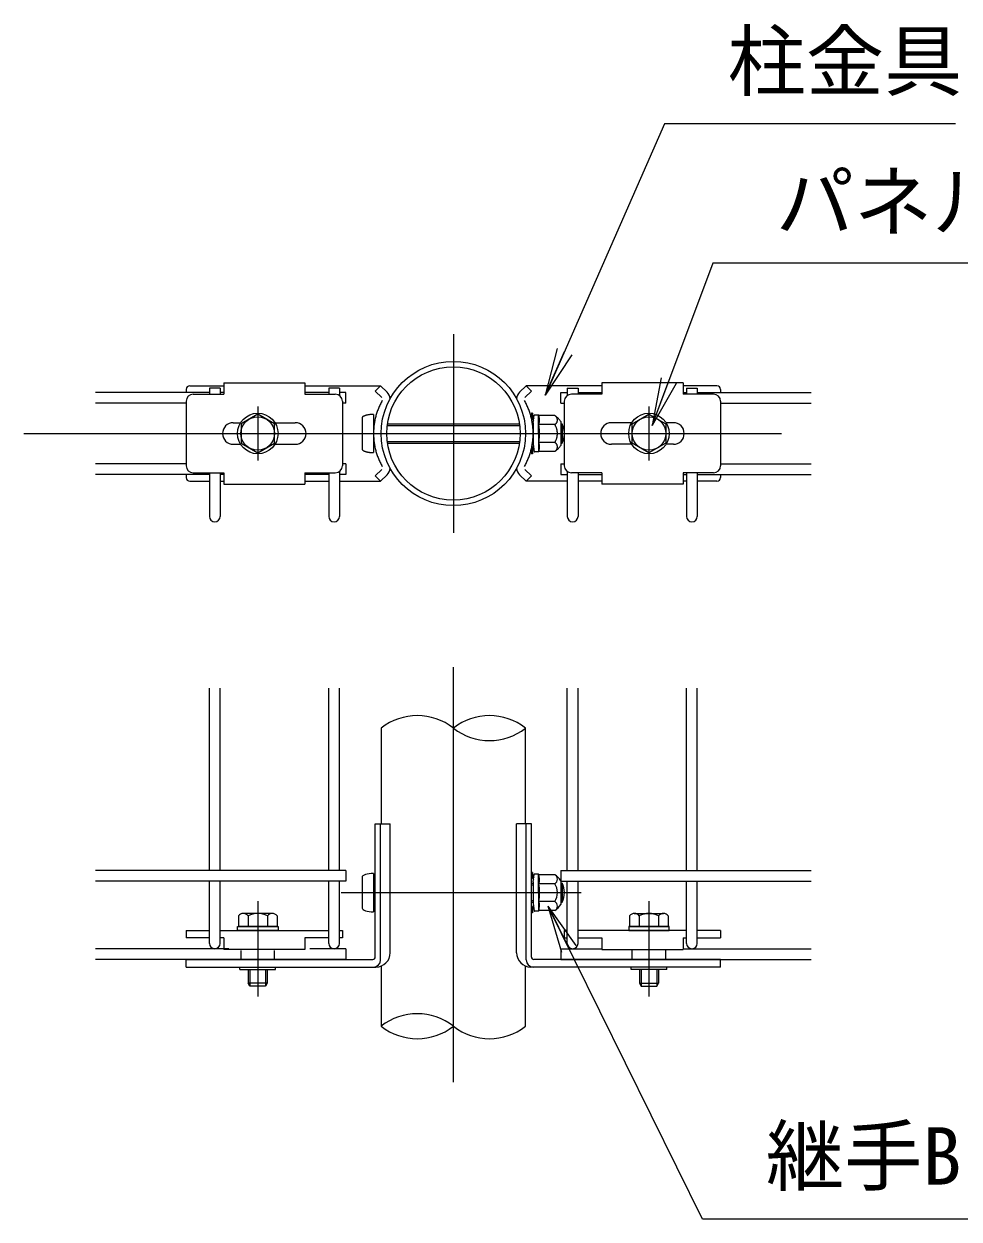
# Model space of a CAD drawing. Units: millimetres, scale not verified. Extents: x -8400 to 8400, y -5940 to 5940.
# Drawn here: x 5376 to 6944, y 752 to 2756 of the extents above; entities that cross this region are included whole.
import ezdxf
from ezdxf.enums import TextEntityAlignment as Align

# ---------------------------------------------------------------- set-up
doc = ezdxf.new("R2010")
doc.units = ezdxf.units.MM
doc.header["$LTSCALE"] = 40
doc.linetypes.add('DASHED', pattern=[7.5, 6, -1.5])
doc.linetypes.add('USER1', pattern=[50.8, 31.75, -6.35, 6.35, -6.35])
for name, color, linetype, lineweight in [('0-1_D-STR1', 1, 'Continuous', 18), ('0-2_D-BMK', 2, 'USER1', 13), ('0-3_D-STR3', 3, 'Continuous', 13), ('0-4_D-STR-DIM', 7, 'Continuous', 9), ('0-5_D-STR-TXT', 7, 'Continuous', 9), ('0-6_0', 7, 'Continuous', 9), ('0-7_D-STR2', 7, 'Continuous', 9)]:
    doc.layers.add(name, color=color, linetype=linetype, lineweight=lineweight)
doc.styles.add('ＭＳ ゴシック', font='')
doc.styles.get('ＭＳ ゴシック').set_extended_font_data('MS Gothic')

# ---------------------------------------------------------------- blocks, each defined once
blk = doc.blocks.new('_Open')
at = {"layer": '0-6_0'}
blk.add_line((-40, 6.67), (0, 0), dxfattribs=at)
blk.add_lwpolyline([(-40, -6.67), (0, 0), (-40, 0)], dxfattribs=at)

msp = doc.modelspace()

# ---------------------------------------------------------------- linework, layer by layer
at = {"layer": '0-1_D-STR1'}
for p, q in [((5975.17, 1575.04), (5975.17, 1414.24)), ((6217.17, 1414.24), (6217.17, 1575.04)), ((5975.17, 1175.61), (5975.17, 1075.04)), ((6217.17, 1075.04), (6217.17, 1175.61))]:
    msp.add_line(p, q, dxfattribs=at)
for radius in [121, 111.8]:
    msp.add_circle((6096.17, 2069.04), radius, dxfattribs=at)
at = {"layer": '0-2_D-BMK'}
for p, q in [((6096.17, 2235.7), (6096.17, 1902.37)), ((5768.2, 2114.54), (5768.2, 2023.54)), ((6424.13, 2114.54), (6424.13, 2023.54)), ((5376.17, 2069.04), (6816.17, 2069.04)), ((5376.17, 2069.04), (6816.17, 2069.04)), ((6096.17, 981.07), (6096.17, 1677.28)), ((5768.2, 1285.04), (5768.2, 1125.04)), ((5907.98, 1299.04), (6310.48, 1299.04)), ((6424.13, 1285.04), (6424.13, 1125.04))]:
    msp.add_line(p, q, dxfattribs=at)
at = {"layer": '0-3_D-STR3'}
for p, q in [((5654.2, 2149.04), (5711.13, 2149.04)), ((5711.13, 2154.04), (5711.13, 2135.04)), ((5711.13, 2154.04), (5847.13, 2154.04)), ((5847.13, 2154.04), (5847.13, 2135.04)), ((5847.13, 2149.04), (5974.2, 2149.04)), ((5974.2, 2149.04), (5985.12, 2138.43)), ((6218.13, 2149.04), (6207.21, 2138.43)), ((6345.2, 2149.04), (6218.13, 2149.04)), ((6345.2, 2154.04), (6345.2, 2135.04)), ((6481.2, 2154.04), (6345.2, 2154.04)), ((6481.2, 2154.04), (6481.2, 2135.04)), ((6538.13, 2149.04), (6481.2, 2149.04)), ((5648.2, 2143.04), (5648.2, 2138.04)), ((5660.13, 2135.04), (5711.13, 2135.04)), ((5847.13, 2135.04), (5898.13, 2135.04)), ((6345.2, 2135.04), (6294.2, 2135.04)), ((6532.2, 2135.04), (6481.2, 2135.04)), ((6544.13, 2143.04), (6544.13, 2138.04)), ((5648.13, 2123.04), (5648.13, 2015.04)), ((5910.13, 2123.04), (5910.13, 2015.04)), ((6282.2, 2123.04), (6282.2, 2015.04)), ((6544.2, 2123.04), (6544.2, 2015.04)), ((5727.13, 2087.04), (5739.35, 2087.04)), ((5797.04, 2087.04), (5831.13, 2087.04)), ((5985.52, 2085.04), (6206.81, 2085.04)), ((6395.29, 2087.04), (6361.2, 2087.04)), ((6465.2, 2087.04), (6452.98, 2087.04)), ((5985.16, 2082.33), (6207.17, 2082.33)), ((5727.13, 2051.04), (5739.35, 2051.04)), ((5797.04, 2051.04), (5831.13, 2051.04)), ((5985.16, 2055.74), (6207.17, 2055.74)), ((5985.52, 2053.04), (6206.81, 2053.04)), ((6395.29, 2051.04), (6361.2, 2051.04)), ((6465.2, 2051.04), (6452.98, 2051.04)), ((5648.2, 2000.04), (5648.2, 1995.04)), ((5654.2, 1989.04), (5687.17, 1989.04)), ((5660.13, 2003.04), (5711.13, 2003.04)), ((5705.17, 1989.04), (5711.13, 1989.04)), ((5711.13, 2003.04), (5711.13, 1984.04)), ((5847.13, 2003.04), (5847.13, 1984.04)), ((5847.13, 2003.04), (5898.13, 2003.04)), ((5847.13, 1989.04), (5887.17, 1989.04)), ((5905.17, 1989.04), (5974.2, 1989.04)), ((5974.2, 1989.04), (5985.12, 1999.65)), ((6218.13, 1989.04), (6207.21, 1999.65)), ((6287.17, 1989.04), (6218.13, 1989.04)), ((6345.2, 2003.04), (6294.2, 2003.04)), ((6345.2, 1989.04), (6305.17, 1989.04)), ((6345.2, 2003.04), (6345.2, 1984.04)), ((6532.2, 2003.04), (6481.2, 2003.04)), ((6481.2, 2003.04), (6481.2, 1984.04)), ((6487.17, 1989.04), (6481.2, 1989.04)), ((6538.13, 1989.04), (6505.17, 1989.04)), ((6544.13, 2000.04), (6544.13, 1995.04)), ((5711.13, 1984.04), (5847.13, 1984.04)), ((6481.2, 1984.04), (6345.2, 1984.04)), ((5965.34, 1414.24), (5990.2, 1414.24)), ((5965.34, 1191.04), (5965.34, 1414.24)), ((5974.2, 1186.24), (5974.2, 1414.24)), ((5990.2, 1198.24), (5990.2, 1414.24)), ((6202.13, 1198.24), (6202.13, 1414.24)), ((6226.99, 1414.24), (6202.13, 1414.24)), ((6218.13, 1186.24), (6218.13, 1414.24)), ((6226.99, 1191.04), (6226.99, 1414.24)), ((5943.17, 1325.04), (5943.17, 1273.04)), ((5962.37, 1331.04), (5962.37, 1267.04)), ((6226.99, 1333.04), (6226.99, 1327.28)), ((6228.99, 1333.04), (6226.99, 1333.04)), ((6227.73, 1324.95), (6230.62, 1320.92)), ((6228.99, 1333.04), (6228.99, 1327.28)), ((6229.36, 1326.12), (6231.02, 1323.79)), ((6230.19, 1317.04), (6231.74, 1329.69)), ((6238.81, 1330.04), (6232.14, 1330.04)), ((6238.98, 1299.04), (6238.98, 1329.94)), ((6239.38, 1329.06), (6239.2, 1329.74)), ((6266.17, 1329.06), (6239.38, 1329.06)), ((6226.99, 1315.04), (6230.19, 1315.04)), ((6226.99, 1312.33), (6230.19, 1312.33)), ((6230.19, 1317.04), (6230.19, 1281.04)), ((6266.17, 1314.05), (6238.98, 1314.05)), ((6276.19, 1319.04), (6276.19, 1279.04)), ((6276.19, 1315.04), (6278.37, 1315.04)), ((6276.19, 1312.33), (6279.66, 1312.33)), ((6278.37, 1315.04), (6278.37, 1283.04)), ((6226.99, 1285.74), (6230.19, 1285.74)), ((6226.99, 1283.04), (6230.19, 1283.04)), ((6238.98, 1299.04), (6238.98, 1268.14)), ((6266.17, 1284.03), (6238.98, 1284.03)), ((6276.19, 1285.74), (6279.66, 1285.74)), ((6276.19, 1283.04), (6278.37, 1283.04)), ((5793.13, 1264.24), (5743.75, 1264.24)), ((6226.99, 1270.8), (6226.99, 1265.04)), ((6227.73, 1273.12), (6230.62, 1277.16)), ((6229.36, 1271.96), (6231.02, 1274.28)), ((6230.19, 1281.04), (6231.74, 1268.39)), ((6238.72, 1268.04), (6232.14, 1268.04)), ((6266.17, 1269.01), (6239.38, 1269.01)), ((6399.2, 1264.24), (6448.58, 1264.24)), ((5735.8, 1260.24), (5735.8, 1242.24)), ((5752, 1260.24), (5752, 1242.24)), ((5784.4, 1260.24), (5784.4, 1242.24)), ((5800.6, 1260.24), (5800.6, 1242.24)), ((6391.73, 1260.24), (6391.73, 1242.24)), ((6407.93, 1260.24), (6407.93, 1242.24)), ((6440.33, 1260.24), (6440.33, 1242.24)), ((6456.53, 1260.24), (6456.53, 1242.24)), ((5648.13, 1235.84), (5648.13, 1223.04)), ((5648.13, 1235.84), (5687.17, 1235.84)), ((5687.17, 1223.04), (5648.13, 1223.04)), ((5705.17, 1235.84), (5887.17, 1235.84)), ((5711.13, 1223.04), (5705.17, 1223.04)), ((5711.13, 1223.04), (5711.13, 1203.84)), ((5734.2, 1242.24), (5802.2, 1242.24)), ((5734.2, 1235.84), (5734.2, 1242.24)), ((5802.2, 1235.84), (5734.2, 1235.84)), ((5800.6, 1242.24), (5735.8, 1242.24)), ((5802.2, 1242.24), (5802.2, 1235.84)), ((5847.13, 1223.04), (5847.13, 1203.84)), ((5887.17, 1223.04), (5847.13, 1223.04)), ((5905.17, 1235.84), (5910.13, 1235.84)), ((5910.13, 1223.04), (5905.17, 1223.04)), ((5910.13, 1235.84), (5910.13, 1223.04)), ((6282.2, 1235.84), (6282.2, 1223.04)), ((6287.17, 1235.84), (6282.2, 1235.84)), ((6282.2, 1223.04), (6287.17, 1223.04)), ((6487.17, 1235.84), (6305.17, 1235.84)), ((6305.17, 1223.04), (6345.2, 1223.04)), ((6345.2, 1223.04), (6345.2, 1203.84)), ((6458.13, 1242.24), (6390.13, 1242.24)), ((6390.13, 1242.24), (6390.13, 1235.84)), ((6390.13, 1235.84), (6458.13, 1235.84)), ((6391.73, 1242.24), (6456.53, 1242.24)), ((6458.13, 1235.84), (6458.13, 1242.24)), ((6481.2, 1223.04), (6481.2, 1203.84)), ((6481.2, 1223.04), (6487.17, 1223.04)), ((6544.2, 1235.84), (6505.17, 1235.84)), ((6505.17, 1223.04), (6544.2, 1223.04)), ((6544.2, 1235.84), (6544.2, 1223.04)), ((5847.13, 1203.84), (5711.13, 1203.84)), ((6345.2, 1203.84), (6481.2, 1203.84)), ((6396.13, 1187.04), (6396.13, 1203.84)), ((6452.13, 1187.04), (6452.13, 1203.84)), ((5740.2, 1187.04), (5740.2, 1201.84)), ((5796.2, 1187.04), (5796.2, 1201.84)), ((5648.2, 1174.24), (5966.2, 1174.24)), ((5738.2, 1170.24), (5738.2, 1174.24)), ((5752.2, 1170.24), (5752.2, 1147.04)), ((5754.9, 1170.24), (5754.9, 1142.24)), ((5781.49, 1170.24), (5781.49, 1142.24)), ((5784.2, 1170.24), (5784.2, 1147.04)), ((6544.13, 1174.24), (6226.13, 1174.24)), ((6408.13, 1170.24), (6408.13, 1147.04)), ((6410.84, 1170.24), (6410.84, 1142.24)), ((6437.43, 1170.24), (6437.43, 1142.24)), ((6440.13, 1170.24), (6440.13, 1147.04)), ((6454.13, 1170.24), (6454.13, 1174.24)), ((5784.2, 1147.04), (5752.2, 1147.04)), ((5754.9, 1142.24), (5752.2, 1147.04)), ((5784.2, 1147.04), (5781.49, 1142.24)), ((6408.13, 1147.04), (6440.13, 1147.04)), ((6408.13, 1147.04), (6410.84, 1142.24)), ((6437.43, 1142.24), (6440.13, 1147.04)), ((5781.49, 1142.24), (5754.9, 1142.24)), ((6410.84, 1142.24), (6437.43, 1142.24))]:
    msp.add_line(p, q, dxfattribs=at)
at = {"layer": '0-3_D-STR3', "linetype": 'DASHED'}
for p, q in [((5965.34, 2139.79), (5974.2, 2149.04)), ((6226.99, 2139.79), (6218.13, 2149.04)), ((5965.28, 2139.86), (5976.2, 2129.25)), ((6227.05, 2139.86), (6216.13, 2129.25)), ((5943.17, 2095.04), (5943.17, 2043.04)), ((5962.37, 2101.04), (5962.37, 2037.04)), ((6226.99, 2103.04), (6226.99, 2097.28)), ((6228.99, 2103.04), (6226.99, 2103.04)), ((6227.73, 2094.95), (6230.62, 2090.92)), ((6228.82, 2085.04), (6230.19, 2085.04)), ((6228.99, 2103.04), (6228.99, 2097.28)), ((6229.36, 2096.12), (6231.02, 2093.79)), ((6230.19, 2087.04), (6231.74, 2099.69)), ((6230.19, 2087.04), (6230.19, 2051.04)), ((6238.81, 2100.04), (6232.14, 2100.04)), ((6238.98, 2069.04), (6238.98, 2099.94)), ((6239.38, 2099.06), (6239.2, 2099.74)), ((6266.17, 2099.06), (6239.38, 2099.06)), ((6276.19, 2089.04), (6276.19, 2049.04)), ((6276.19, 2085.04), (6278.37, 2085.04)), ((6278.37, 2085.04), (6278.37, 2053.04)), ((6229.18, 2082.33), (6230.19, 2082.33)), ((6266.17, 2084.05), (6238.98, 2084.05)), ((6238.98, 2069.04), (6238.98, 2038.14)), ((6276.19, 2082.33), (6279.66, 2082.33)), ((6227.73, 2043.12), (6230.62, 2047.16)), ((6228.82, 2053.04), (6230.19, 2053.04)), ((6229.18, 2055.74), (6230.19, 2055.74)), ((6230.19, 2051.04), (6231.74, 2038.39)), ((6266.17, 2054.03), (6238.98, 2054.03)), ((6276.19, 2055.74), (6279.66, 2055.74)), ((6276.19, 2053.04), (6278.37, 2053.04)), ((6226.99, 2040.8), (6226.99, 2035.04)), ((6229.36, 2041.96), (6231.02, 2044.28)), ((6238.72, 2038.04), (6232.14, 2038.04)), ((6266.17, 2039.01), (6239.38, 2039.01)), ((5965.28, 1998.22), (5976.2, 2008.83)), ((6227.05, 1998.22), (6216.13, 2008.83)), ((5965.34, 1998.28), (5974.2, 1989.04)), ((6226.99, 1998.28), (6218.13, 1989.04))]:
    msp.add_line(p, q, dxfattribs=at)
at = {"layer": '0-3_D-STR3'}
for points in [[(5768.2, 2101.44), (5740.14, 2085.24), (5740.14, 2052.84), (5768.2, 2036.64), (5796.26, 2052.84), (5796.26, 2085.24)], [(6424.13, 2101.44), (6452.19, 2085.24), (6452.19, 2052.84), (6424.13, 2036.64), (6396.07, 2052.84), (6396.07, 2085.24)]]:
    msp.add_lwpolyline(points, close=True, dxfattribs=at)
at = {"layer": '0-3_D-STR3', "linetype": 'DASHED'}
msp.add_lwpolyline([(6228.99, 2040.8), (6228.99, 2035.04), (6226.99, 2035.04)], dxfattribs=at)
at = {"layer": '0-3_D-STR3'}
for points in [[(6228.99, 1270.8), (6228.99, 1265.04), (6226.99, 1265.04)], [(5648.2, 1174.24), (5648.2, 1187.04), (5961.34, 1187.04)], [(6544.13, 1174.24), (6544.13, 1187.04), (6230.99, 1187.04)], [(5738.2, 1170.24), (5798.2, 1170.24), (5798.2, 1174.24)], [(6454.13, 1170.24), (6394.13, 1170.24), (6394.13, 1174.24)]]:
    msp.add_lwpolyline(points, dxfattribs=at)
for centre, radius in [((5768.2, 2069.04), 34), ((5768.2, 2069.04), 28.14), ((6424.13, 2069.04), 34), ((6424.13, 2069.04), 28.14)]:
    msp.add_circle(centre, radius, dxfattribs=at)
for centre, radius, start, end in [((5654.2, 2143.04), 6, 90, 180), ((6538.13, 2143.04), 6, 0, 90), ((5660.13, 2123.04), 12, 90, 180), ((5898.13, 2123.04), 12, 0, 90), ((5973.41, 2126.38), 16.8, 3.52788, 45.82621), ((6218.92, 2126.38), 16.8, 134.17379, 176.47212), ((6294.2, 2123.04), 12, 90, 180), ((6532.2, 2123.04), 12, 0, 90), ((5727.13, 2069.04), 18, 90, 270), ((5831.13, 2069.04), 18, 270, 90), ((6361.2, 2069.04), 18, 90, 270), ((6465.2, 2069.04), 18, 270, 90), ((5660.13, 2015.04), 12, 180, 270), ((5898.13, 2015.04), 12, 270, 0), ((5973.41, 2011.7), 16.8, 314.17379, 356.47212), ((6218.92, 2011.7), 16.8, 183.52788, 225.82621), ((6294.2, 2015.04), 12, 180, 270), ((6532.2, 2015.04), 12, 270, 0), ((5654.2, 1995.04), 6, 180, 270), ((6538.13, 1995.04), 6, 270, 0), ((6230.99, 1327.28), 4, 180, 215.53768), ((6230.99, 1327.28), 2, 180, 215.53768), ((6232.14, 1329.64), 0.4, 90, 173), ((6238.81, 1329.64), 0.4, 15, 90), ((6219.46, 1321.55), 21.29, 339.37322, 22.7756), ((6262.1, 1321.55), 8.54, 298.45309, 61.54691), ((6249.09, 1302.02), 32, 32.13463, 57.68315), ((6228.99, 1319.75), 2, 33.43373, 35.53768), ((6155.96, 1299.04), 84.77, 0, 10.20031), ((6243.13, 1299.04), 27.49, 0, 33.09348), ((6248.37, 1299.04), 34, 331.92751, 28.07249), ((6219.46, 1276.52), 21.29, 337.2244, 20.62678), ((6155.96, 1299.04), 84.77, 349.79969, 0), ((6243.13, 1299.04), 27.49, 326.90652, 0), ((6262.1, 1276.52), 8.54, 298.45309, 61.54691), ((5743.9, 1254.04), 10.2, 37.42505, 142.57495), ((5768.2, 1229.43), 34.8, 62.26063, 117.73937), ((5792.5, 1254.09), 10.17, 37.21089, 142.78911), ((6230.99, 1270.8), 4, 144.46232, 180), ((6230.99, 1270.8), 2, 144.46232, 180), ((6228.99, 1278.32), 2, 324.46232, 326.56627), ((6232.14, 1268.44), 0.4, 187, 270), ((6238.72, 1268.44), 0.4, 270, 337.2244), ((6249.09, 1296.06), 32, 302.31685, 327.86537), ((6399.83, 1254.09), 10.17, 37.21089, 142.78911), ((6424.13, 1229.43), 34.8, 62.26063, 117.73937), ((6448.43, 1254.04), 10.2, 37.42505, 142.57495), ((5961.34, 1191.04), 4, 270, 0), ((5962.2, 1186.24), 12, 270, 0), ((5966.2, 1198.24), 24, 270, 0), ((6226.13, 1198.24), 24, 180, 270), ((6230.13, 1186.24), 12, 180, 270), ((6230.99, 1191.04), 4, 180, 270)]:
    msp.add_arc(centre, radius, start, end, dxfattribs=at)
at = {"layer": '0-3_D-STR3', "linetype": 'DASHED'}
for centre, radius, start, end in [((6075.17, 2069.04), 112.8, 150.59793, 209.40207), ((6117.17, 2069.04), 112.8, 330.59793, 29.40207), ((6230.99, 2097.28), 4, 180, 215.53768), ((6230.99, 2097.28), 2, 180, 215.53768), ((6228.99, 2089.75), 2, 33.43373, 35.53768), ((6232.14, 2099.64), 0.4, 90, 173), ((6238.81, 2099.64), 0.4, 15, 90), ((6219.46, 2091.55), 21.29, 339.37322, 22.7756), ((6262.1, 2091.55), 8.54, 298.45309, 61.54691), ((6249.09, 2072.02), 32, 32.13463, 57.68315), ((6248.37, 2069.04), 34, 331.92751, 28.07249), ((6155.96, 2069.04), 84.77, 0, 10.20031), ((6155.96, 2069.04), 84.77, 349.79969, 0), ((6243.13, 2069.04), 27.49, 0, 33.09348), ((6243.13, 2069.04), 27.49, 326.90652, 0), ((6228.99, 2048.32), 2, 324.46232, 326.56627), ((6219.46, 2046.52), 21.29, 337.2244, 20.62678), ((6262.1, 2046.52), 8.54, 298.45309, 61.54691), ((6249.09, 2066.06), 32, 302.31685, 327.86537), ((6230.99, 2040.8), 4, 144.46232, 180), ((6230.99, 2040.8), 2, 144.46232, 180), ((6232.14, 2038.44), 0.4, 187, 270), ((6238.72, 2038.44), 0.4, 270, 337.2244)]:
    msp.add_arc(centre, radius, start, end, dxfattribs=at)
for centre, start_param, end_param in [((5962.37, 2095.04), 1.5707963, 3.1415927), ((5962.37, 2043.04), 3.1415927, 4.712389)]:
    msp.add_ellipse(centre, major_axis=(19.2, 0), ratio=0.3125, start_param=start_param, end_param=end_param, dxfattribs=at)
at = {"layer": '0-3_D-STR3'}
for centre, start_param, end_param in [((5962.37, 1325.04), 1.5707963, 3.1415927), ((5962.37, 1273.04), 3.1415927, 4.712389)]:
    msp.add_ellipse(centre, major_axis=(19.2, 0), ratio=0.3125, start_param=start_param, end_param=end_param, dxfattribs=at)
at = {"layer": '0-4_D-STR-DIM'}
for centre, start, end in [((6035.67, 1498.14), 51.80362, 128.19638), ((6156.67, 1498.14), 51.80362, 128.19638), ((6156.67, 1651.93), 231.80362, 308.19638), ((6035.67, 998.14), 51.80362, 128.19638), ((6035.67, 1151.93), 231.80362, 308.19638), ((6156.67, 1151.93), 231.80362, 308.19638)]:
    msp.add_arc(centre, 97.84, start, end, dxfattribs=at)
at = {"layer": '0-5_D-STR-TXT'}
for points in [[(6938.11, 2588.14), (6449.97, 2588.14), (6251.04, 2134.92)], [(7397.53, 2354.75), (6531.21, 2354.75), (6429.93, 2084.51)], [(7505.91, 751.61), (6513.71, 751.61), (6255.77, 1274.73)]]:
    msp.add_lwpolyline(points, dxfattribs=at)
at = {"layer": '0-7_D-STR2'}
for p, q in [((5687.17, 2145.04), (5687.17, 2135.04)), ((5705.17, 2145.04), (5687.17, 2145.04)), ((5705.17, 2145.04), (5705.17, 2135.04)), ((5887.17, 2145.04), (5887.17, 2135.04)), ((5905.17, 2145.04), (5887.17, 2145.04)), ((5905.17, 2145.04), (5905.17, 2132.76)), ((6287.17, 2145.04), (6305.17, 2145.04)), ((6287.17, 2145.04), (6287.17, 2132.76)), ((6305.17, 2145.04), (6305.17, 2135.04)), ((6487.17, 2145.04), (6505.17, 2145.04)), ((6487.17, 2145.04), (6487.17, 2135.04)), ((6505.17, 2145.04), (6505.17, 2135.04)), ((5687.17, 2138.04), (5496.17, 2138.04)), ((5711.13, 2138.04), (5705.17, 2138.04)), ((5887.17, 2138.04), (5847.13, 2138.04)), ((5916.17, 2138.04), (5905.17, 2138.04)), ((5916.17, 2130.28), (5916.17, 2138.04)), ((5916.17, 2120.04), (5916.17, 2138.04)), ((6276.17, 2138.04), (6287.17, 2138.04)), ((6276.17, 2120.04), (6276.17, 2138.04)), ((6305.17, 2138.04), (6345.2, 2138.04)), ((6481.2, 2138.04), (6487.17, 2138.04)), ((6505.17, 2138.04), (6696.17, 2138.04)), ((5648.13, 2120.04), (5496.17, 2120.04)), ((5916.17, 2120.04), (5910.13, 2120.04)), ((6276.17, 2120.04), (6282.2, 2120.04)), ((6544.2, 2120.04), (6696.17, 2120.04)), ((5648.13, 2018.04), (5496.17, 2018.04)), ((5905.17, 2005.31), (5905.17, 1930.04)), ((5916.17, 2018.04), (5910.13, 2018.04)), ((5916.17, 2018.04), (5916.17, 2000.04)), ((5916.17, 2007.79), (5916.17, 2000.04)), ((6276.17, 2018.04), (6276.17, 2000.04)), ((6276.17, 2018.04), (6282.2, 2018.04)), ((6287.17, 2005.31), (6287.17, 1930.04)), ((6544.2, 2018.04), (6696.17, 2018.04)), ((5687.17, 2000.04), (5496.17, 2000.04)), ((5687.17, 2003.04), (5687.17, 1930.04)), ((5705.17, 2003.04), (5705.17, 1930.04)), ((5711.13, 2000.04), (5705.17, 2000.04)), ((5887.17, 2000.04), (5847.13, 2000.04)), ((5887.17, 2003.04), (5887.17, 1930.04)), ((5916.17, 2000.04), (5905.17, 2000.04)), ((6276.17, 2000.04), (6287.17, 2000.04)), ((6305.17, 2003.04), (6305.17, 1930.04)), ((6305.17, 2000.04), (6345.2, 2000.04)), ((6481.2, 2000.04), (6487.17, 2000.04)), ((6487.17, 2003.04), (6487.17, 1930.04)), ((6505.17, 2003.04), (6505.17, 1930.04)), ((6505.17, 2000.04), (6696.17, 2000.04)), ((5687.17, 1336.04), (5687.17, 1641.7)), ((5705.17, 1336.04), (5705.17, 1641.7)), ((5887.17, 1336.04), (5887.17, 1641.7)), ((5905.17, 1336.04), (5905.17, 1641.7)), ((6287.17, 1336.04), (6287.17, 1641.7)), ((6305.17, 1336.04), (6305.17, 1641.7)), ((6487.17, 1336.04), (6487.17, 1641.7)), ((6505.17, 1336.04), (6505.17, 1641.7)), ((5916.17, 1336.04), (5496.17, 1336.04)), ((5916.17, 1336.04), (5916.17, 1318.04)), ((6276.17, 1336.04), (6696.17, 1336.04)), ((6276.17, 1336.04), (6276.17, 1318.04)), ((5916.17, 1318.04), (5496.17, 1318.04)), ((5687.17, 1214.04), (5687.17, 1317.04)), ((5705.17, 1214.04), (5705.17, 1317.04)), ((5887.17, 1214.04), (5887.17, 1317.04)), ((5905.17, 1214.04), (5905.17, 1317.04)), ((6276.17, 1318.04), (6696.17, 1318.04)), ((6287.17, 1214.04), (6287.17, 1318.04)), ((6305.17, 1214.04), (6305.17, 1318.04)), ((6487.17, 1214.04), (6487.17, 1318.04)), ((6505.17, 1214.04), (6505.17, 1318.04)), ((5719.6, 1205.04), (5496.17, 1205.04)), ((5916.17, 1205.04), (5855.6, 1205.04)), ((5916.17, 1205.04), (5916.17, 1187.04)), ((6276.17, 1205.04), (6345.2, 1205.04)), ((6276.17, 1205.04), (6276.17, 1187.04)), ((6481.2, 1205.04), (6696.17, 1205.04)), ((5916.17, 1187.04), (5496.17, 1187.04)), ((6276.17, 1187.04), (6696.17, 1187.04))]:
    msp.add_line(p, q, dxfattribs=at)
for centre, end in [((5696.17, 1930.04), 0), ((5896.17, 1930.04), 0), ((6296.17, 1930.04), 0), ((6496.17, 1930.04), 0), ((5696.17, 1214.04), 0), ((5896.17, 1214.04), 0), ((6296.17, 1214.04), 360), ((6496.17, 1214.04), 360)]:
    msp.add_arc(centre, 9, 180, end, dxfattribs=at)

# ---------------------------------------------------------------- block references
at = {"layer": '0-5_D-STR-TXT', "xscale": 2, "yscale": 2}
for p, rotation in [((6250.24, 2133.08), 246.3026), ((6429.23, 2082.64), 249.4544), ((6254.89, 1276.52), 116.2466)]:
    msp.add_blockref('_Open', p, dxfattribs=dict(at, rotation=rotation))

# ---------------------------------------------------------------- texts
at = {"layer": '0-5_D-STR-TXT', "style": 'ＭＳ ゴシック'}
for s, p in [('柱金具', (6555.88, 2616.61)), ('パネルボルト', (6636.62, 2380.68)), ('継手B.N（角根）', (6620.13, 780.58))]:
    msp.add_text(s, height=96.19, dxfattribs=at).set_placement(p, align=Align.BOTTOM_LEFT)

doc.saveas('drawing.dxf')
